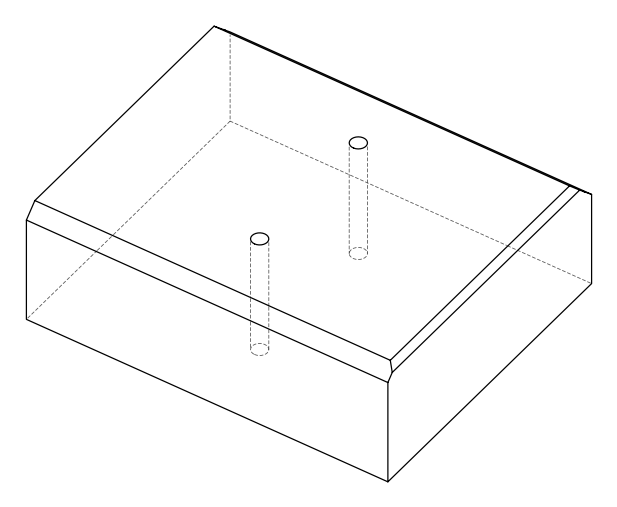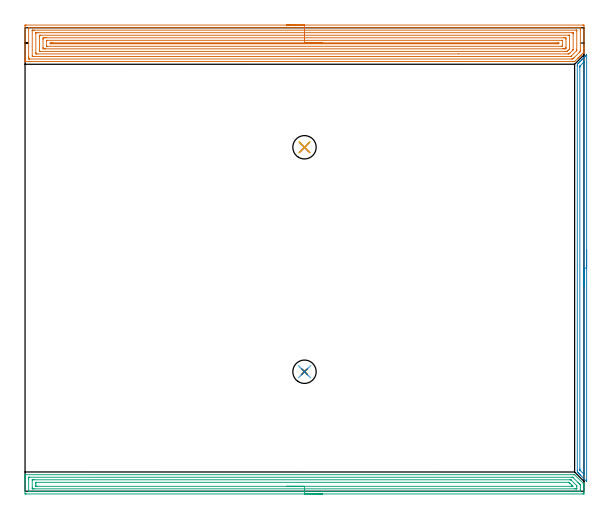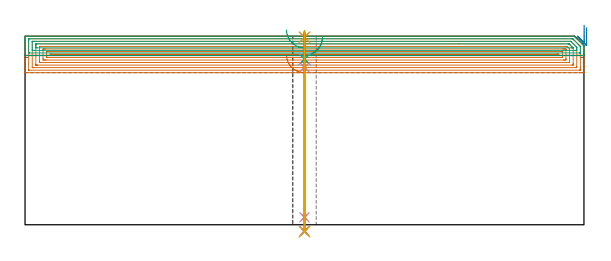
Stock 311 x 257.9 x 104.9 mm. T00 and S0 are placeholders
(PLAN: 11 operations, 7 tool changes, 36.3 min)
(1 AREA_MILL | FG_CHAMFER_SURFACE | UGT0205_001 | 20.09 min | 64080 mm3)
(2 AREA_MILL_1 | FG_CHAMFER_SURFACE_1 | UGT0205_001 | 3.91 min | 3201 mm3)
(3 AREA_MILL_2 | FG_CHAMFER_SURFACE_2 | UGT0205_001 | 10.16 min | 17721 mm3)
(4 SPOT_DRILL | STEP1HOLE | NXT0321_9005460120000 | 0.03 min | 2 mm3)
(5 SPOT_DRILL_1 | STEP1HOLE_1 | NXT0321_9005460120000 | 0.03 min | 4 mm3)
(6 DRILL_BLIND_HOLE_INTO_CENTER | STEP1HOLE | NXT0301_056 | 0.06 min | 665 mm3)
(7 GUN_DRILL_THROUGH_HOLE | STEP1HOLE | UGT0307_005 | 0.51 min | 5020 mm3)
(8 DRILL_TO_ENLARGE_THROUGH_HOLE | STEP1HOLE | NXT0301_101 | 0.44 min | 8209 mm3)
(9 DRILL_BLIND_HOLE_INTO_CENTER_1 | STEP1HOLE_1 | NXT0301_056 | 0.06 min | 663 mm3)
(10 GUN_DRILL_THROUGH_HOLE_1 | STEP1HOLE_1 | UGT0307_005 | 0.51 min | 5018 mm3)
(11 DRILL_TO_ENLARGE_THROUGH_HOLE_1 | STEP1HOLE_1 | NXT0301_101 | 0.44 min | 8219 mm3)
(TOOL UGT0205_001 | Chamfer Mill 20 x 3 x 45 deg. | D20 FL50 Z2)
(TOOL NXT0321_9005460120000 | NC Spot Drill, 142deg, 12mm, Carbide, Uncoated | D12 PA142 FL30 Z2)
(TOOL NXT0301_056 | Carbide Drill 8.5mm [860.1-0850-026A1-MM 2214] | D8.5 PA140 FL47 Z2)
(TOOL UGT0307_005 | Gun Drill 8.3 mm | D8.3 PA130 FL24 Z1)
(TOOL NXT0301_101 | Carbide Drill 13mm [860.1-1300-104A1-MM 2214] | D13 PA140 FL123 Z2)
(OP 1 AREA_MILL)
G17 G21 G94 G90
T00 M6
G54
G17 G0 G90 X145.5 Y259.4 S1061 M3
G43 Z114.9 H0
Z94.6
G94 G1 X145.538 Z93.728 F250.
X145.652 Z92.864
X145.841 Z92.012
X146.103 Z91.18
X146.437 Z90.374
X146.84 Z89.6
X147.308 Z88.864
X147.84 Z88.172
X148.429 Z87.529
X149.072 Z86.94
X149.764 Z86.408
X150.5 Z85.94
X151.274 Z85.537
X152.08 Z85.203
X152.912 Z84.941
X153.764 Z84.752
X154.628 Z84.638
X155.5 Z84.6
X310.39
X310.83 Y259.395 Z84.603
X310.99 Y259.392 Z84.606
X311. Y259.227 Z84.77
Y247.487 Z96.507
Y246.927 Z97.07
Y246.605 Z97.391
Y246.046 Z97.95
Y245.724 Z98.271
Y244.423 Z99.577
X310.999 Y244.306 Z99.692
X310.986 Y244.287 Z99.711
X310.745 Y244.045 Z99.955
X310.583 Y243.883 Z100.117
X310.222 Y243.52 Z100.476
X309.733 Y243.033 Z100.967
X309.498 Y242.797 Z101.201
X309.341 Y242.638 Z101.357
X309.185 Y242.484 Z101.514
X309.051 Y242.35 Z101.647
X308.9 Y242.198 Z101.798
X308.75 Y242.049 Z101.949
X308.605 Y241.904 Z102.094
X308.459 Y241.757 Z102.239
X308.314 Y241.613 Z102.384
X308.159 Y241.458 Z102.54
X308.018 Y241.316 Z102.68
X307.879 Y241.178 Z102.82
X307.712 Y241.011 Z102.987
X307.577 Y240.875 Z103.121
X307.444 Y240.743 Z103.255
X305.927 Y239.227 Z104.771
X305.804 Y239.105 Z104.891
X305.034 Y239.1 Z104.9
X0.162
X0.007 Y239.102 Z104.888
Y239.104 Z104.887
X0. Y239.43 Z104.569
Y239.79 Z104.209
Y240.434 Z103.56
Y241.638 Z102.359
Y242.198 Z101.796
Y253.077 Z90.92
Y258.947 Z85.05
X0.003 Y259.23 Z84.767
X0.01 Y259.392 Z84.606
X0.174 Y259.399 Z84.599
X0.61 Y259.4 Z84.6
X155.5
Y257.986 Z86.014
X308.605 Y257.985 Z86.015
X308.687 Y257.984 Z86.016
X308.972 Y257.979 Z86.021
X308.99 Y257.886 Z86.114
X308.997 Y257.679 Z86.321
X308.999 Y257.184 Z86.816
X309. Y256.794 Z87.206
X308.999 Y245.724 Z98.276
X308.998 Y245.336 Z98.664
X308.99 Y244.842 Z99.158
X308.986 Y244.748 Z99.252
X308.927 Y244.683 Z99.317
X308.849 Y244.602 Z99.398
X308.605 Y244.355 Z99.645
X308.407 Y244.156 Z99.844
X305.566 Y241.316 Z102.684
X305.302 Y241.052 Z102.948
X305.034 Y240.787 Z103.213
X304.852 Y240.614 Z103.386
X304.745 Y240.521 Z103.479
X304.06 Y240.514 Z103.486
X2.395 Y240.515 Z103.485
X2.313 Y240.516 Z103.484
X2.028 Y240.521 Z103.479
X2.01 Y240.614 Z103.386
X2.003 Y240.821 Z103.179
X2.001 Y241.316 Z102.684
X2. Y241.706 Z102.294
X2.001 Y257.573 Z86.427
X2.009 Y257.963 Z86.037
X2.011 Y257.98 Z86.02
X2.016 Y257.982 Z86.018
X2.04 Y257.984 Z86.016
X2.091 Y257.985 Z86.015
X2.192 Y257.986 Z86.014
X155.5
Y256.572 Z87.428
X306.547 Y256.571 Z87.429
X306.819 Y256.57 Z87.43
X306.91 Y256.568 Z87.432
X306.974 Y256.565 Z87.435
X306.99 Y256.48 Z87.52
X306.995 Y256.302 Z87.698
X306.999 Y256.125 Z87.875
Y245.546 Z98.454
X306.995 Y245.368 Z98.632
X306.99 Y245.249 Z98.751
X306.979 Y245.19 Z98.81
X306.956 Y245.164 Z98.836
X306.819 Y245.02 Z98.98
X303.997 Y242.198 Z101.802
X303.744 Y241.954 Z102.046
X303.725 Y241.937 Z102.063
X303.684 Y241.933 Z102.067
X303.612 Y241.93 Z102.07
X303.521 Y241.929 Z102.071
X4.453
X4.18 Y241.931 Z102.069
X4.09 Y241.932 Z102.068
X4.026 Y241.935 Z102.065
X4.01 Y242.02 Z101.98
X4.005 Y242.198 Z101.802
X4.001 Y242.375 Z101.625
Y256.302 Z87.698
X4.003 Y256.477 Z87.523
X4.01 Y256.539 Z87.461
X4.018 Y256.565 Z87.435
X4.045 Y256.566 Z87.434
X4.18 Y256.569 Z87.431
X4.801 Y256.571 Z87.429
X5.073
X155.5 Y256.572 Z87.428
Y255.157 Z88.843
X304.409
X304.877 Y255.152 Z88.848
X304.982 Y255.151 Z88.849
X304.99 Y254.968 Z89.032
X305. Y254.573 Z89.427
Y254.539 Z89.461
X304.999 Y245.758 Z98.242
X304.997 Y245.724 Z98.276
X304.99 Y245.672 Z98.328
X304.964 Y245.624 Z98.376
X304.886 Y245.541 Z98.459
X304.765 Y245.416 Z98.584
X303.249 Y243.898 Z100.102
X302.831 Y243.491 Z100.509
X302.664 Y243.35 Z100.65
X302.356 Y243.346 Z100.654
X302.088 Y243.344 Z100.656
X241.304 Y243.343 Z100.657
X6.591
X6.123 Y243.348 Z100.652
X6.018 Y243.349 Z100.651
X6.01 Y243.532 Z100.468
X6. Y243.927 Z100.073
Y243.961 Z100.039
X6.001 Y254.963 Z89.037
X6.002 Y255.069 Z88.931
X6.006 Y255.122 Z88.878
X6.009 Y255.144 Z88.856
X6.027 Y255.15 Z88.85
X6.236 Y255.154 Z88.846
X6.859 Y255.157 Z88.843
X7.126
X155.5
Y253.743 Z90.257
X302.442
X302.615 Y253.741 Z90.259
X302.96 Y253.736 Z90.264
X302.992 Y253.73 Z90.27
X302.994 Y253.723 Z90.277
X302.997 Y253.7 Z90.3
X302.999 Y253.658 Z90.342
Y246.605 Z97.395
X302.995 Y246.287 Z97.713
X302.99 Y246.129 Z97.871
X302.985 Y246.095 Z97.905
X302.968 Y246.074 Z97.926
X302.933 Y246.035 Z97.965
X302.356 Y245.454 Z98.546
X302.047 Y245.147 Z98.853
X301.737 Y244.842 Z99.158
X301.681 Y244.792 Z99.208
X301.632 Y244.764 Z99.236
X301.546 Y244.76 Z99.24
X301.463 Y244.759 Z99.241
X300.657 Y244.757 Z99.243
X8.558
X8.385 Y244.759 Z99.241
X8.041 Y244.764 Z99.236
X8.008 Y244.77 Z99.23
X8.006 Y244.777 Z99.223
X8.002 Y244.8 Z99.2
X8.001 Y244.842 Z99.158
X8. Y252.776 Z91.224
X8.002 Y253.411 Z90.589
X8.007 Y253.658 Z90.342
X8.01 Y253.73 Z90.27
X8.299 Y253.738 Z90.262
X8.471 Y253.742 Z90.258
X8.558 Y253.743 Z90.257
X8.644
X155.5
Y252.329 Z91.671
X299.678
X300.133 Y252.327 Z91.673
X300.57 Y252.322 Z91.678
X300.99 Y252.312 Z91.688
X300.995 Y251.895 Z92.105
X300.999 Y251.471 Z92.529
Y247.064 Z96.936
X300.992 Y246.605 Z97.395
X300.99 Y246.554 Z97.446
X300.955 Y246.512 Z97.488
X300.894 Y246.445 Z97.555
X300.815 Y246.364 Z97.636
X300.733 Y246.282 Z97.718
X300.664 Y246.219 Z97.781
X300.62 Y246.18 Z97.82
X300.57 Y246.178 Z97.822
X300.116 Y246.173 Z97.827
X299.678 Y246.171 Z97.829
X299.225
X11.322
X10.867 Y246.173 Z97.827
X10.43 Y246.178 Z97.822
X10.01 Y246.188 Z97.812
X10.005 Y246.605 Z97.395
X10.001 Y247.029 Z96.971
X10. Y251.437 Z92.563
X10.003 Y251.895 Z92.105
X10.007 Y252.312 Z91.688
X10.43 Y252.322 Z91.678
X10.885 Y252.327 Z91.673
X11.322 Y252.328 Z91.672
X11.775 Y252.329 Z91.671
X155.5
Y250.915 Z93.085
X298.785 Y250.914 Z93.086
X298.887 Y250.913 Z93.087
X298.964 Y250.908 Z93.092
X298.991 Y250.903 Z93.097
X298.995 Y250.888 Z93.112
X298.998 Y250.87 Z93.13
X299. Y250.801 Z93.199
X298.998 Y248.157 Z95.843
X298.991 Y247.944 Z96.056
X298.973 Y247.592 Z96.408
X298.785 Y247.588 Z96.412
X298.684 Y247.586 Z96.414
X12.215
X12.113 Y247.587 Z96.413
X12.036 Y247.592 Z96.408
X12.009 Y247.597 Z96.403
X12.005 Y247.612 Z96.388
X12.002 Y247.63 Z96.37
X12. Y247.699 Z96.301
X12.002 Y250.343 Z93.657
X12.009 Y250.556 Z93.444
X12.027 Y250.908 Z93.092
X12.215 Y250.912 Z93.088
X12.316 Y250.914 Z93.086
X155.5 Y250.915 Z93.085
Y249.5 Z94.5
X296.107
X296.749 Y249.497 Z94.503
X296.999 Y249.493 Z94.507
X297. Y249.25 Z94.75
X296.999 Y249.007 Z94.993
X296.359 Y249.001 Z94.999
X296.107 Y249. Z95.
X295.468 Y248.999 Z95.001
X14.893 Y249. Z95.
X14.251 Y249.003 Z94.997
X14.001 Y249.007 Z94.993
X14. Y249.25 Z94.75
X14.001 Y249.493 Z94.507
X14.641 Y249.499 Z94.501
X14.893 Y249.5 Z94.5
X15.532
X155.5
X156.372 Z94.538
X157.237 Z94.651
X158.088 Z94.84
X158.92 Z95.103
X159.726 Z95.436
X160.5 Z95.839
X161.236 Z96.308
X161.928 Z96.839
X162.571 Z97.428
X163.16 Z98.072
X163.692 Z98.764
X164.16 Z99.5
X164.563 Z100.273
X164.897 Z101.079
X165.159 Z101.911
X165.348 Z102.763
X165.462 Z103.628
X165.5 Z104.5
G0 Z114.9
M5
M2
(OP 2 AREA_MILL_1)
G17 G21 G94 G90
T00 M6
G54
G17 G0 G90 X312.5 Y134.15 S1061 M3
G43 Z114.9 H0
Z109.7
G94 G1 Y134.112 Z108.828 F250.
Y133.998 Z107.963
Y133.809 Z107.112
Y133.547 Z106.28
Y133.213 Z105.474
Y132.81 Z104.7
Y132.341 Z103.964
Y131.81 Z103.272
Y131.221 Z102.629
Y130.578 Z102.04
Y129.886 Z101.508
Y129.15 Z101.04
Y128.376 Z100.637
Y127.57 Z100.303
Y126.738 Z100.041
Y125.886 Z99.852
Y125.021 Z99.738
Y124.15 Z99.7
Y5.699
X312.493 Y5.519 Z99.707
X312.319 Y5.681 Z99.881
X309.188 Y8.811 Z103.01
X309.022 Y8.976 Z103.173
X308.862 Y9.137 Z103.336
X308.741 Y9.258 Z103.457
X308.583 Y9.415 Z103.612
X308.43 Y9.569 Z103.767
X308.294 Y9.705 Z103.904
X308.144 Y9.854 Z104.052
X307.999 Y10. Z104.199
X307.847 Y10.152 Z104.351
X307.705 Y10.294 Z104.491
X307.402 Y10.599 Z104.796
X307.306 Y10.698 Z104.891
X307.3 Y11.493 Z104.9
Y236.807
X307.306 Y237.602 Z104.891
X307.402 Y237.701 Z104.796
X307.705 Y238.007 Z104.491
X307.847 Y238.148 Z104.351
X307.999 Y238.3 Z104.199
X308.144 Y238.446 Z104.052
X308.294 Y238.595 Z103.904
X308.43 Y238.731 Z103.767
X308.583 Y238.885 Z103.612
X308.741 Y239.042 Z103.457
X308.862 Y239.163 Z103.336
X309.022 Y239.324 Z103.173
X309.542 Y239.842 Z102.658
X309.784 Y240.085 Z102.414
X309.9 Y240.202 Z102.296
X310.47 Y240.77 Z101.73
X310.678 Y240.979 Z101.52
X310.778 Y241.08 Z101.418
X310.977 Y241.277 Z101.222
X311.055 Y241.355 Z101.145
X311.656 Y241.958 Z100.54
X311.888 Y242.188 Z100.312
X312.375 Y242.676 Z99.823
X312.471 Y242.767 Z99.727
X312.494 Y242.783 Z99.704
X312.499 Y242.767 Z99.699
X312.5 Y124.15 Z99.7
X311.086 Z101.114
X311.085 Y9.705 Z101.115
X311.081 Y9.453 Z101.119
X311.079 Y9.392 Z101.121
X311.077 Y9.385 Z101.123
X311.057 Y9.401 Z101.143
X311.004 Y9.45 Z101.196
X310.745 Y9.705 Z101.455
X308.959 Y11.493 Z103.241
X308.787 Y11.671 Z103.413
X308.727 Y11.734 Z103.473
X308.721 Y11.78 Z103.479
X308.719 Y11.873 Z103.481
X308.715 Y12.253 Z103.485
X308.714 Y12.387 Z103.486
X308.715 Y235.913 Z103.485
X308.718 Y236.293 Z103.482
X308.721 Y236.482 Z103.479
X308.728 Y236.566 Z103.472
X308.772 Y236.614 Z103.428
X308.958 Y236.807 Z103.242
X310.848 Y238.698 Z101.352
X310.984 Y238.832 Z101.216
X311.072 Y238.915 Z101.128
X311.077 Y238.918 Z101.123
X311.079 Y238.914 Z101.121
X311.083 Y238.854 Z101.117
X311.085 Y238.729 Z101.115
X311.086 Y124.15 Z101.114
Y123.278 Z101.152
Y122.413 Z101.266
Y121.562 Z101.455
Y120.73 Z101.717
Y119.924 Z102.051
Y119.15 Z102.454
Y118.414 Z102.923
Y117.722 Z103.454
Y117.079 Z104.043
Y116.489 Z104.686
Y115.958 Z105.378
Y115.49 Z106.114
Y115.087 Z106.888
Y114.753 Z107.694
Y114.491 Z108.526
Y114.302 Z109.378
Y114.188 Z110.243
Y114.15 Z111.114
G0 Z114.9
M5
M2
(OP 3 AREA_MILL_2)
G17 G21 G94 G90
T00 M6
G54
G17 G0 G90 X165.5 Y-1.5 S1061 M3
G43 Z114.9 H0
Z104.2
G94 G1 X165.462 Z103.328 F250.
X165.348 Z102.464
X165.159 Z101.612
X164.897 Z100.78
X164.563 Z99.974
X164.16 Z99.2
X163.691 Z98.464
X163.16 Z97.772
X162.571 Z97.129
X161.928 Z96.54
X161.236 Z96.009
X160.5 Z95.54
X159.726 Z95.137
X158.92 Z94.803
X158.088 Z94.541
X157.236 Z94.352
X156.372 Z94.238
X155.5 Z94.2
X0.609
X0.205 Y-1.496 Z94.202
X0.01 Y-1.492 Z94.206
X0. Y-1.293 Z94.405
Y6.06 Z101.754
Y6.621 Z102.318
Y6.944 Z102.64
Y7.505 Z103.201
Y7.828 Z103.523
Y8.844 Z104.543
X0.007 Y9.184 Z104.875
X0.009 Y9.197 Z104.888
X0.163 Y9.2 Z104.9
X305.071
X305.788 Y9.202 Z104.898
X305.842 Y9.159 Z104.857
X310.968 Y4.033 Z99.73
X310.99 Y3.999 Z99.696
X311. Y3.969 Z99.667
Y3.909 Z99.609
Y3.17 Z98.87
Y2.524 Z98.219
Y1.317 Z97.014
Y0.756 Z96.45
Y-0.732 Z94.964
X310.997 Y-1.012 Z94.684
X310.991 Y-1.491 Z94.205
X310.877 Y-1.494 Z94.203
X310.39 Y-1.5 Z94.2
X155.5
Y-0.086 Z95.614
X2.395 Y-0.085 Z95.615
X2.351 Y-0.084 Z95.616
X2.01 Y-0.072 Z95.628
X2.006 Y0.032 Z95.732
X2.001 Y0.262 Z95.962
X2. Y6.451 Z102.151
Y6.944 Z102.644
X2.001 Y7.334 Z103.034
X2.008 Y7.726 Z103.426
X2.01 Y7.774 Z103.474
X2.026 Y7.779 Z103.479
X2.077 Y7.782 Z103.482
X2.183 Y7.784 Z103.484
X2.395 Y7.786 Z103.486
X2.438
X304.184
X304.609 Y7.781 Z103.481
X304.714 Y7.779 Z103.479
X304.765 Y7.774 Z103.474
X304.835 Y7.707 Z103.407
X305.034 Y7.514 Z103.214
X307.712 Y4.838 Z100.538
X308.258 Y4.292 Z99.992
X308.605 Y3.943 Z99.643
X308.867 Y3.672 Z99.372
X308.99 Y3.536 Z99.236
X308.993 Y3.408 Z99.108
X308.999 Y3.018 Z98.718
X309. Y0.756 Z96.456
X308.999 Y0.366 Z96.066
X308.992 Y-0.026 Z95.674
X308.99 Y-0.074 Z95.626
X308.974 Y-0.079 Z95.621
X308.923 Y-0.082 Z95.618
X308.817 Y-0.084 Z95.616
X308.605 Y-0.086 Z95.614
X308.562
X155.5
Y1.328 Z97.028
X5.073 Y1.329 Z97.029
X4.493 Y1.33 Z97.03
X4.18 Y1.333 Z97.033
X4.077 Y1.335 Z97.035
X4.01 Y1.348 Z97.048
X4.006 Y1.461 Z97.161
X4.002 Y1.64 Z97.34
X4. Y1.818 Z97.518
X4.001 Y6.238 Z101.938
X4.003 Y6.298 Z101.998
X4.008 Y6.345 Z102.045
X4.013 Y6.365 Z102.065
X4.025 Y6.366 Z102.066
X4.18 Y6.369 Z102.069
X4.759 Y6.371 Z102.071
X5.073
X303.249
X303.563 Y6.369 Z102.069
X303.652 Y6.367 Z102.067
X303.705 Y6.365 Z102.065
X303.739 Y6.35 Z102.05
X303.839 Y6.254 Z101.954
X304.04 Y6.06 Z101.76
X306.819 Y3.281 Z98.981
X306.913 Y3.185 Z98.885
X306.957 Y3.136 Z98.836
X306.977 Y3.112 Z98.812
X306.99 Y3.059 Z98.759
X306.997 Y2.703 Z98.403
X306.999 Y2.524 Z98.224
X307. Y1.462 Z97.162
X306.997 Y1.402 Z97.102
X306.992 Y1.355 Z97.055
X306.987 Y1.335 Z97.035
X306.975 Y1.334 Z97.034
X306.819 Y1.331 Z97.031
X306.241 Y1.329 Z97.029
X305.927 Y1.328 Z97.028
X155.5
Y2.743 Z98.443
X6.638
X6.11 Y2.744 Z98.444
X6.056 Y2.746 Z98.446
X6.02 Y2.749 Z98.449
X6.01 Y2.754 Z98.454
X6.007 Y2.776 Z98.476
X6.002 Y2.975 Z98.675
X6. Y3.374 Z99.074
Y4.292 Z99.992
X6.003 Y4.717 Z100.417
X6.008 Y4.929 Z100.629
X6.01 Y4.95 Z100.65
X6.033 Y4.953 Z100.653
X6.091 Y4.956 Z100.656
X6.187 Y4.957 Z100.657
X302.356
X302.578 Y4.956 Z100.656
X302.66 Y4.953 Z100.653
X302.676 Y4.951 Z100.651
X302.734 Y4.906 Z100.606
X302.899 Y4.748 Z100.448
X303.135 Y4.516 Z100.216
X303.249 Y4.403 Z100.103
X304.243 Y3.408 Z99.108
X304.343 Y3.307 Z99.007
X304.536 Y3.112 Z98.812
X304.888 Y2.751 Z98.451
X304.808 Y2.748 Z98.448
X304.141 Y2.743 Z98.443
X303.92
X155.5
X154.628 Z98.481
X153.763 Z98.595
X152.912 Z98.783
X152.08 Z99.046
X151.274 Z99.38
X150.5 Z99.782
X149.764 Z100.251
X149.072 Z100.782
X148.429 Z101.372
X147.84 Z102.015
X147.308 Z102.707
X146.84 Z103.443
X146.437 Z104.217
X146.103 Z105.022
X145.841 Z105.855
X145.652 Z106.706
X145.538 Z107.571
X145.5 Z108.443
G0 Z114.9
M5
M2
(OP 4 SPOT_DRILL)
G17 G21 G94 G90
T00 M6
G54
G17 G0 G90 X155.5 Y66.5 S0 M3
G43 Z114.9 H0
G94 G81 G98 Z104.34 F250. R107.9
G80
M5
M2
(OP 5 SPOT_DRILL_1)
G17 G21 G94 G90
T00 M6
G54
G17 G0 G90 X155.5 Y191.4 S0 M3
G43 Z114.9 H0
G94 G81 G98 Z104.34 F250. R107.9
G80
M5
M2
(OP 6 DRILL_BLIND_HOLE_INTO_CENTER)
G17 G21 G94 G90
T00 M6
G54
G17 G0 G90 X155.5 Y66.5 S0 M3
G43 Z114.9 H1
G94 G81 G98 Z92.15 F250. R106.9
G80
M5
M2
(OP 7 GUN_DRILL_THROUGH_HOLE)
G17 G21 G94 G90
T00 M6
G54
G17 G0 G90 X155.5 Y66.5 M8
G43 Z114.9 H0
Z101.948
S716 M3
G94 G1 Z87.575 F125. M26
G4 X.084
Z4.15 F250.
G4 X.084
Z-3.435 F125.
G4 X.084
M5
M9
G0 Z101.948
Z114.9
M2
(OP 8 DRILL_TO_ENLARGE_THROUGH_HOLE)
G17 G21 G94 G90
T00 M6
G54
G17 G0 G90 X155.5 Y66.5 S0 M3
G43 Z114.9 H1
G94 G73 G98 Z-3.866 F250. Q12.085 R106.9
G80
M5
M2
(OP 9 DRILL_BLIND_HOLE_INTO_CENTER_1)
G17 G21 G94 G90
T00 M6
G54
G17 G0 G90 X155.5 Y191.4 S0 M3
G43 Z114.9 H1
G94 G81 G98 Z92.15 F250. R106.9
G80
M5
M2
(OP 10 GUN_DRILL_THROUGH_HOLE_1)
G17 G21 G94 G90
T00 M6
G54
G17 G0 G90 X155.5 Y191.4 M8
G43 Z114.9 H0
Z101.948
S716 M3
G94 G1 Z87.575 F125. M26
G4 X.084
Z4.15 F250.
G4 X.084
Z-3.435 F125.
G4 X.084
M5
M9
G0 Z101.948
Z114.9
M2
(OP 11 DRILL_TO_ENLARGE_THROUGH_HOLE_1)
G17 G21 G94 G90
T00 M6
G54
G17 G0 G90 X155.5 Y191.4 S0 M3
G43 Z114.9 H1
G94 G73 G98 Z-3.866 F250. Q12.085 R106.9
G80
M5
M2
